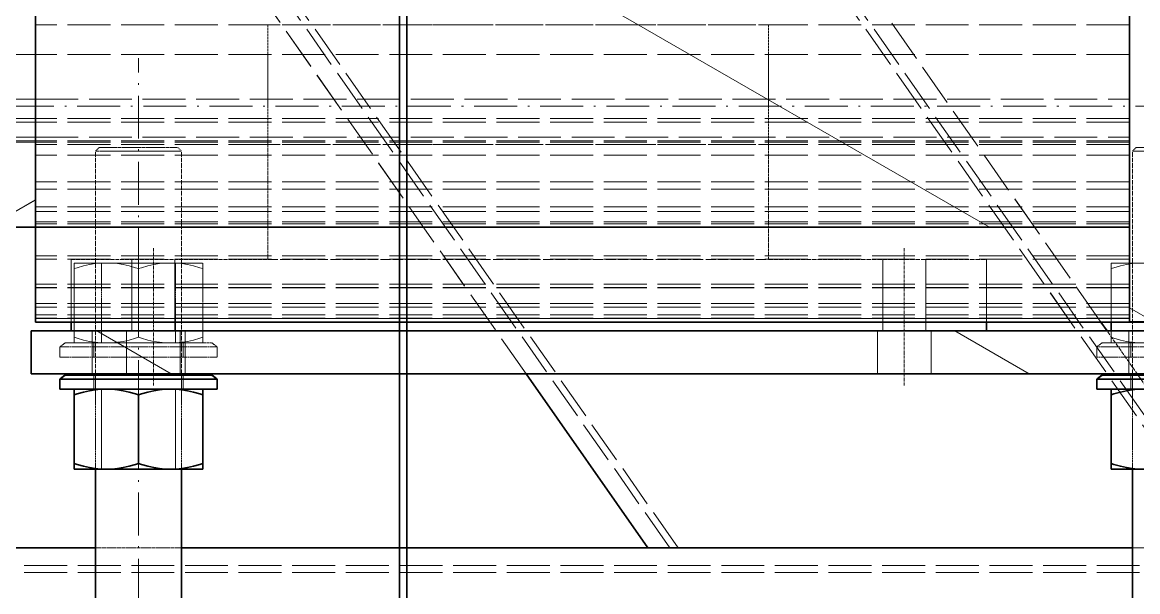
# Model space of a CAD drawing. Header units: millimetres. Extents: x 12184 to 41592, y 8990 to 29785.
# Drawn here: x 23019.1 to 23331.1, y 16474.8 to 16634 of the extents above; entities that cross this region are included whole.
import ezdxf

# ---------------------------------------------------------------- set-up
doc = ezdxf.new("R2010")
doc.units = ezdxf.units.MM
doc.linetypes.add('DASHDOT', pattern=[18.5, 12, -3, 0.5, -3])
doc.linetypes.add('DASHED', pattern=[15, 12, -3])

# ---------------------------------------------------------------- blocks, each defined once
blk = doc.blocks.new('A$C55E021B5')
at = {"color": 7, "linetype": 'DASHED', "lineweight": 13}
for p, q in [((135.74, 250.5), (580, 884.97)), ((138.08, 250.5), (580, 881.62)), ((173.83, 313.61), (426.95, 675.11)), ((292.1, 250.5), (580, 661.67)), ((294.44, 250.5), (580, 658.32)), ((334.58, 299.11), (530.85, 579.41)), ((165.85, 396.75), (471.85, 396.75)), ((165.85, 388.47), (471.85, 388.47)), ((471.85, 375.91), (165.85, 375.91)), ((165.85, 370.55), (471.85, 370.55)), ((165.85, 369.47), (471.85, 369.47)), ((471.85, 365.27), (165.85, 365.27)), ((165.85, 364.27), (471.85, 364.27)), ((165.85, 363.89), (471.85, 363.89)), ((165.85, 363.26), (471.85, 363.26)), ((165.85, 360.24), (471.85, 360.24)), ((165.85, 352.8), (471.85, 352.8)), ((165.85, 350.81), (471.85, 350.81)), ((165.85, 345.8), (471.85, 345.8)), ((165.85, 344.57), (471.85, 344.57)), ((165.85, 341.67), (471.85, 341.67)), ((165.85, 341.08), (471.85, 341.08)), ((165.85, 340.13), (471.85, 340.13)), ((165.85, 332.12), (471.85, 332.12)), ((165.85, 332.12), (471.85, 332.12)), ((165.85, 331.16), (471.85, 331.16)), ((165.85, 324.18), (471.85, 324.18)), ((165.85, 324.18), (471.85, 324.18)), ((165.85, 323.22), (471.85, 323.22)), ((165.85, 318.77), (471.85, 318.77)), ((165.85, 318.77), (471.85, 318.77)), ((165.85, 317.81), (471.85, 317.81)), ((165.85, 315.61), (471.85, 315.61)), ((165.85, 315.61), (471.85, 315.61)), ((165.85, 314.65), (471.85, 314.65)), ((165.85, 314.57), (471.85, 314.57)), ((580, 245.5), (0, 245.5)), ((580, 243.58), (0, 243.58))]:
    blk.add_line(p, q, dxfattribs=at)
at = {"color": 7, "lineweight": 35}
for p, q in [((165.85, 628.59), (165.85, 313.64)), ((165.85, 340.15), (471.85, 340.15)), ((165.85, 340.13), (471.85, 340.13)), ((165.85, 313.61), (471.85, 313.61)), ((473, 311.11), (123, 311.11)), ((473, 299.11), (123, 299.11))]:
    blk.add_line(p, q, dxfattribs=at)
at = {"color": 7, "lineweight": 35, "ltscale": 0.436612}
blk.add_line((471.85, 602.11), (471.85, 340.15), dxfattribs=at)
at = {"color": 7, "lineweight": 35, "ltscale": 0.436557}
for p, q in [((165.85, 602.08), (165.85, 340.15)), ((471.85, 602.08), (471.85, 340.15))]:
    blk.add_line(p, q, dxfattribs=at)
at = {"color": 7, "lineweight": 13}
for p, q in [((471.85, 494.22), (204.99, 340.15)), ((165.85, 314.57), (471.85, 314.57))]:
    blk.add_line(p, q, dxfattribs=at)
at = {"color": 7, "linetype": 'DASHED', "lineweight": 13, "ltscale": 0.055819}
for p, q in [((266.85, 396.75), (266.85, 363.26)), ((406.85, 396.75), (406.85, 363.26))]:
    blk.add_line(p, q, dxfattribs=at)
at = {"color": 7, "linetype": 'DASHED', "lineweight": 13, "ltscale": 0.233334}
for p, q in [((266.85, 396.75), (406.85, 396.75)), ((266.85, 363.26), (406.85, 363.26)), ((406.85, 331.11), (266.85, 331.11)), ((406.85, 331.11), (266.85, 331.11))]:
    blk.add_line(p, q, dxfattribs=at)
at = {"color": 7, "linetype": 'DASHDOT', "lineweight": 13}
for p, q in [((443, 87.42), (443, 387.42)), ((133.65, 374), (520.05, 374))]:
    blk.add_line(p, q, dxfattribs=at)
at = {"color": 7, "linetype": 'DASHED', "lineweight": 13, "ltscale": 0.026667}
for p, q in [((487.85, 388.47), (471.85, 388.47)), ((487.85, 375.91), (471.85, 375.91)), ((471.85, 370.55), (487.85, 370.55)), ((487.85, 369.47), (471.85, 369.47)), ((487.85, 365.27), (471.85, 365.27)), ((471.85, 364.27), (487.85, 364.27)), ((487.85, 363.89), (471.85, 363.89))]:
    blk.add_line(p, q, dxfattribs=at)
at = {"color": 7, "linetype": 'DASHED', "lineweight": 13, "ltscale": 0.034422}
for p, q in [((164, 362.42), (143.35, 362.42)), ((454, 362.42), (433.35, 362.42))]:
    blk.add_line(p, q, dxfattribs=at)
at = {"color": 7, "linetype": 'DASHED', "lineweight": 13, "ltscale": 0.002357}
for p, q in [((164, 362.42), (165, 361.42)), ((432, 362.42), (431, 361.42)), ((454, 362.42), (455, 361.42))]:
    blk.add_line(p, q, dxfattribs=at)
at = {"color": 7, "linetype": 'DASHED', "lineweight": 13, "ltscale": 0.053582}
for p, q in [((266.85, 331.11), (266.85, 363.26)), ((406.85, 363.26), (406.85, 331.11))]:
    blk.add_line(p, q, dxfattribs=at)
at = {"color": 7, "linetype": 'DASHED', "lineweight": 13, "ltscale": 0.002245}
blk.add_line((433.35, 362.42), (432, 362.42), dxfattribs=at)
at = {"color": 7, "linetype": 'DASHED', "lineweight": 13, "ltscale": 0.037552}
for p, q in [((165, 361.42), (142.47, 361.42)), ((453.53, 361.42), (431, 361.42)), ((455, 361.42), (432.47, 361.42))]:
    blk.add_line(p, q, dxfattribs=at)
at = {"color": 7, "linetype": 'DASHED', "lineweight": 13, "ltscale": 0.103846}
for p, q in [((165, 299.11), (165, 361.42)), ((431, 299.11), (431, 361.42)), ((455, 299.11), (455, 361.42))]:
    blk.add_line(p, q, dxfattribs=at)
at = {"color": 7, "lineweight": 13, "ltscale": 0.02533}
blk.add_line((485.01, 340.15), (471.85, 347.74), dxfattribs=at)
at = {"color": 7, "linetype": 'DASHED', "lineweight": 13, "ltscale": 2.67029e-05}
blk.add_line((165.85, 340.13), (165.85, 340.15), dxfattribs=at)
at = {"color": 7, "linetype": 'DASHED', "lineweight": 13, "ltscale": 0.042601}
blk.add_line((165.85, 340.13), (165.85, 314.57), dxfattribs=at)
at = {"color": 7, "lineweight": 35, "ltscale": 0.026667}
for p, q in [((487.85, 340.15), (471.85, 340.15)), ((487.85, 340.11), (471.85, 340.11))]:
    blk.add_line(p, q, dxfattribs=at)
at = {"color": 7, "lineweight": 35, "ltscale": 2.67029e-05}
for p, q in [((471.85, 340.15), (471.85, 340.13)), ((471.85, 340.13), (471.85, 340.15))]:
    blk.add_line(p, q, dxfattribs=at)
at = {"color": 7, "linetype": 'DASHED', "lineweight": 13, "ltscale": 2.82288e-05}
blk.add_line((471.85, 340.13), (471.85, 340.11), dxfattribs=at)
at = {"color": 7, "lineweight": 35, "ltscale": 0.042601}
blk.add_line((471.85, 340.13), (471.85, 314.57), dxfattribs=at)
at = {"color": 7, "linetype": 'DASHDOT', "lineweight": 13, "ltscale": 0.064}
for p, q in [((228.85, 295.91), (228.85, 334.31)), ((438.85, 295.91), (438.85, 334.31))]:
    blk.add_line(p, q, dxfattribs=at)
at = {"color": 7, "linetype": 'DASHED', "lineweight": 13, "ltscale": 0.101667}
blk.add_line((266.85, 331.11), (205.85, 331.11), dxfattribs=at)
at = {"color": 7, "linetype": 'DASHED', "lineweight": 13, "ltscale": 0.029166}
for p, q in [((205.85, 331.11), (205.85, 313.61)), ((461.85, 313.61), (461.85, 331.11))]:
    blk.add_line(p, q, dxfattribs=at)
at = {"color": 7, "linetype": 'DASHED', "lineweight": 13, "ltscale": 0.033333}
for p, q in [((222.85, 311.11), (222.85, 331.11)), ((234.85, 311.11), (234.85, 331.11)), ((432.85, 311.11), (432.85, 331.11)), ((444.85, 311.11), (444.85, 331.11))]:
    blk.add_line(p, q, dxfattribs=at)
at = {"color": 7, "linetype": 'DASHED', "lineweight": 13, "ltscale": 0.091666}
blk.add_line((461.85, 331.11), (406.85, 331.11), dxfattribs=at)
at = {"color": 7, "linetype": 'DASHED', "lineweight": 13, "ltscale": 0.005215}
for p, q in [((160.43, 330.1), (163.56, 330.1)), ((450.43, 330.1), (453.56, 330.1)), ((160.43, 307.8), (163.56, 307.8)), ((450.43, 307.8), (453.56, 307.8)), ((160.43, 294.8), (163.56, 294.8)), ((450.43, 294.8), (453.56, 294.8))]:
    blk.add_line(p, q, dxfattribs=at)
at = {"color": 7, "linetype": 'DASHED', "lineweight": 13, "ltscale": 0.012392}
for p, q in [((171, 330.1), (163.56, 330.1)), ((432.43, 330.1), (425, 330.1)), ((461, 330.1), (453.56, 330.1)), ((171, 307.8), (163.56, 307.8)), ((432.43, 307.8), (425, 307.8)), ((461, 307.8), (453.56, 307.8))]:
    blk.add_line(p, q, dxfattribs=at)
at = {"color": 7, "linetype": 'DASHED', "lineweight": 13, "ltscale": 0.002592}
for p, q in [((171, 330.1), (171, 328.55)), ((425, 330.1), (425, 328.55)), ((461, 330.1), (461, 328.55)), ((171, 307.8), (171, 309.36)), ((425, 307.8), (425, 309.36)), ((461, 307.8), (461, 309.36))]:
    blk.add_line(p, q, dxfattribs=at)
at = {"color": 7, "linetype": 'DASHED', "lineweight": 13, "ltscale": 0.02489}
blk.add_line((171, 313.61), (171, 328.55), dxfattribs=at)
at = {"color": 7, "linetype": 'DASHED', "lineweight": 13, "ltscale": 0.031982}
for p, q in [((425, 309.36), (425, 328.55)), ((443, 309.36), (443, 328.55)), ((443, 309.36), (443, 328.55)), ((461, 309.36), (461, 328.55)), ((443, 274.06), (443, 293.25))]:
    blk.add_line(p, q, dxfattribs=at)
at = {"color": 7, "linetype": 'DASHED', "lineweight": 13, "ltscale": 0.005216}
for p, q in [((432.43, 330.1), (435.56, 330.1)), ((432.43, 307.8), (435.56, 307.8)), ((432.43, 294.8), (435.56, 294.8))]:
    blk.add_line(p, q, dxfattribs=at)
at = {"color": 7, "linetype": 'DASHED', "lineweight": 13, "ltscale": 0.037167}
for p, q in [((432.62, 307.8), (432.62, 330.1)), ((453.38, 307.8), (453.38, 330.1)), ((432.62, 272.5), (432.62, 294.8)), ((453.38, 272.5), (453.38, 294.8))]:
    blk.add_line(p, q, dxfattribs=at)
at = {"color": 7, "linetype": 'DASHED', "lineweight": 13, "ltscale": 0.024784}
for p, q in [((450.43, 330.1), (435.56, 330.1)), ((450.43, 307.8), (435.56, 307.8)), ((450.43, 294.8), (435.56, 294.8))]:
    blk.add_line(p, q, dxfattribs=at)
at = {"color": 7, "lineweight": 13, "ltscale": 0.013027}
blk.add_line((165.85, 317.55), (159.08, 313.64), dxfattribs=at)
at = {"color": 7, "lineweight": 35, "ltscale": 0.201667}
for p, q in [((44.85, 313.64), (165.85, 313.64)), ((44.85, 313.61), (165.85, 313.61))]:
    blk.add_line(p, q, dxfattribs=at)
at = {"color": 7, "linetype": 'DASHED', "lineweight": 13, "ltscale": 0.001594}
blk.add_line((165.85, 313.61), (165.85, 314.57), dxfattribs=at)
at = {"color": 7, "lineweight": 35, "ltscale": 4.57764e-05}
blk.add_line((165.85, 313.61), (165.85, 313.64), dxfattribs=at)
at = {"color": 7, "lineweight": 35, "ltscale": 0.004167}
for p, q in [((171, 311.11), (171, 313.61)), ((205.85, 313.61), (205.85, 311.11)), ((461.85, 311.11), (461.85, 313.61))]:
    blk.add_line(p, q, dxfattribs=at)
at = {"color": 7, "lineweight": 35, "ltscale": 0.005087}
blk.add_line((172.08, 311.11), (173.83, 313.61), dxfattribs=at)
at = {"color": 7, "lineweight": 35, "ltscale": 0.001594}
blk.add_line((471.85, 313.61), (471.85, 314.57), dxfattribs=at)
at = {"color": 7, "linetype": 'DASHED', "lineweight": 13, "ltscale": 0.090304}
blk.add_line((141, 266.73), (172.08, 311.11), dxfattribs=at)
at = {"color": 7, "linetype": 'DASHED', "lineweight": 13, "ltscale": 0.02}
for p, q in [((166, 299.11), (166, 311.11)), ((221.35, 299.11), (221.35, 311.11)), ((236.35, 299.11), (236.35, 311.11)), ((430, 299.11), (430, 311.11)), ((431.35, 299.11), (431.35, 311.11)), ((446.35, 299.11), (446.35, 311.11)), ((456, 299.11), (456, 311.11))]:
    blk.add_line(p, q, dxfattribs=at)
at = {"color": 7, "linetype": 'DASHED', "lineweight": 13, "ltscale": 0.002925}
blk.add_line((171, 309.36), (171, 311.11), dxfattribs=at)
at = {"color": 7, "lineweight": 13, "ltscale": 0.04}
for p, q in [((214.7, 311.11), (193.92, 299.11)), ((454.7, 311.11), (433.92, 299.11))]:
    blk.add_line(p, q, dxfattribs=at)
at = {"color": 7, "linetype": 'DASHED', "lineweight": 13, "ltscale": 0.426667}
blk.add_line((461.85, 311.11), (205.85, 311.11), dxfattribs=at)
at = {"color": 7, "lineweight": 35, "ltscale": 0.02}
blk.add_line((473, 311.11), (473, 299.11), dxfattribs=at)
at = {"color": 7, "linetype": 'DASHED', "lineweight": 13, "ltscale": 0.034166}
blk.add_line((173.5, 307.8), (153, 307.8), dxfattribs=at)
at = {"color": 7, "linetype": 'DASHED', "lineweight": 13, "ltscale": 0.036666}
for p, q in [((175, 306.65), (153, 306.65)), ((175, 303.8), (153, 303.8)), ((175, 297.65), (153, 297.65))]:
    blk.add_line(p, q, dxfattribs=at)
at = {"color": 7, "linetype": 'DASHED', "lineweight": 13, "ltscale": 0.006667}
for p, q in [((165.5, 303.8), (165.5, 307.8)), ((430.5, 303.8), (430.5, 307.8)), ((455.5, 303.8), (455.5, 307.8)), ((165.5, 294.8), (165.5, 298.8)), ((430.5, 294.8), (430.5, 298.8)), ((455.5, 294.8), (455.5, 298.8))]:
    blk.add_line(p, q, dxfattribs=at)
at = {"color": 7, "linetype": 'DASHED', "lineweight": 13, "ltscale": 0.003151}
for p, q in [((173.5, 307.8), (175, 306.65)), ((422.5, 307.8), (421, 306.65)), ((463.5, 307.8), (465, 306.65))]:
    blk.add_line(p, q, dxfattribs=at)
at = {"color": 7, "linetype": 'DASHED', "lineweight": 13, "ltscale": 0.004749}
for p, q in [((175, 303.8), (175, 306.65)), ((421, 303.8), (421, 306.65)), ((465, 303.8), (465, 306.65))]:
    blk.add_line(p, q, dxfattribs=at)
at = {"color": 7, "linetype": 'DASHED', "lineweight": 13, "ltscale": 0.036667}
for p, q in [((443, 306.65), (421, 306.65)), ((465, 306.65), (443, 306.65)), ((443, 303.8), (421, 303.8)), ((465, 303.8), (443, 303.8)), ((443, 297.65), (421, 297.65)), ((465, 297.65), (443, 297.65))]:
    blk.add_line(p, q, dxfattribs=at)
at = {"color": 7, "linetype": 'DASHED', "lineweight": 13, "ltscale": 0.034167}
for p, q in [((443, 307.8), (422.5, 307.8)), ((463.5, 307.8), (443, 307.8))]:
    blk.add_line(p, q, dxfattribs=at)
at = {"color": 7, "lineweight": 35, "ltscale": 0.034166}
blk.add_line((173.5, 298.8), (153, 298.8), dxfattribs=at)
at = {"color": 7, "lineweight": 35, "ltscale": 0.036666}
for p, q in [((175, 297.65), (153, 297.65)), ((175, 294.8), (153, 294.8))]:
    blk.add_line(p, q, dxfattribs=at)
at = {"color": 7, "lineweight": 35, "ltscale": 0.000518036}
for p, q in [((165, 298.8), (165, 299.11)), ((431, 298.8), (431, 299.11)), ((455, 298.8), (455, 299.11))]:
    blk.add_line(p, q, dxfattribs=at)
at = {"color": 7, "linetype": 'DASHED', "lineweight": 13, "ltscale": 0.043833}
for p, q in [((165, 272.5), (165, 298.8)), ((431, 272.5), (431, 298.8)), ((455, 272.5), (455, 298.8))]:
    blk.add_line(p, q, dxfattribs=at)
at = {"color": 7, "lineweight": 35, "ltscale": 0.003151}
for p, q in [((173.5, 298.8), (175, 297.65)), ((422.5, 298.8), (421, 297.65)), ((463.5, 298.8), (465, 297.65))]:
    blk.add_line(p, q, dxfattribs=at)
at = {"color": 7, "lineweight": 35, "ltscale": 0.004748}
for p, q in [((175, 294.8), (175, 297.65)), ((421, 294.8), (421, 297.65)), ((465, 294.8), (465, 297.65))]:
    blk.add_line(p, q, dxfattribs=at)
at = {"color": 7, "lineweight": 35, "ltscale": 0.098909}
blk.add_line((300.54, 250.5), (334.58, 299.11), dxfattribs=at)
at = {"color": 7, "lineweight": 35, "ltscale": 0.036667}
for p, q in [((443, 297.65), (421, 297.65)), ((465, 297.65), (443, 297.65)), ((443, 294.8), (421, 294.8)), ((465, 294.8), (443, 294.8))]:
    blk.add_line(p, q, dxfattribs=at)
at = {"color": 7, "lineweight": 35, "ltscale": 0.034167}
for p, q in [((443, 298.8), (422.5, 298.8)), ((463.5, 298.8), (443, 298.8))]:
    blk.add_line(p, q, dxfattribs=at)
at = {"color": 7, "linetype": 'DASHED', "lineweight": 13, "ltscale": 0.006026}
for p, q in [((167.18, 294.8), (163.56, 294.8)), ((457.18, 294.8), (453.56, 294.8))]:
    blk.add_line(p, q, dxfattribs=at)
at = {"color": 7, "lineweight": 35, "ltscale": 0.006367}
for p, q in [((171, 294.8), (167.18, 294.8)), ((461, 294.8), (457.18, 294.8))]:
    blk.add_line(p, q, dxfattribs=at)
at = {"color": 7, "lineweight": 35, "ltscale": 0.002592}
for p, q in [((171, 294.8), (171, 293.25)), ((425, 294.8), (425, 293.25)), ((461, 294.8), (461, 293.25)), ((171, 272.5), (171, 274.06)), ((425, 272.5), (425, 274.06)), ((461, 272.5), (461, 274.06))]:
    blk.add_line(p, q, dxfattribs=at)
at = {"color": 7, "lineweight": 35, "ltscale": 0.031982}
for p, q in [((171, 274.06), (171, 293.25)), ((425, 274.06), (425, 293.25)), ((443, 274.06), (443, 293.25)), ((461, 274.06), (461, 293.25))]:
    blk.add_line(p, q, dxfattribs=at)
at = {"color": 7, "lineweight": 35, "ltscale": 0.006379}
blk.add_line((428.83, 294.8), (425, 294.8), dxfattribs=at)
at = {"color": 7, "linetype": 'DASHED', "lineweight": 13, "ltscale": 0.006013}
blk.add_line((432.43, 294.8), (428.83, 294.8), dxfattribs=at)
at = {"color": 7, "lineweight": 35, "ltscale": 0.005215}
for p, q in [((160.43, 272.5), (163.56, 272.5)), ((450.43, 272.5), (453.56, 272.5))]:
    blk.add_line(p, q, dxfattribs=at)
at = {"color": 7, "lineweight": 35, "ltscale": 0.012392}
for p, q in [((171, 272.5), (163.56, 272.5)), ((432.43, 272.5), (425, 272.5)), ((461, 272.5), (453.56, 272.5))]:
    blk.add_line(p, q, dxfattribs=at)
at = {"color": 7, "lineweight": 35, "ltscale": 0.103337}
for p, q in [((165, 210.5), (165, 272.5)), ((431, 210.5), (431, 272.5)), ((455, 210.5), (455, 272.5))]:
    blk.add_line(p, q, dxfattribs=at)
at = {"color": 7, "lineweight": 35, "ltscale": 0.005216}
blk.add_line((432.43, 272.5), (435.56, 272.5), dxfattribs=at)
at = {"color": 7, "lineweight": 35, "ltscale": 0.024784}
blk.add_line((450.43, 272.5), (435.56, 272.5), dxfattribs=at)
at = {"color": 7, "linetype": 'DASHED', "lineweight": 13, "ltscale": 0.039999}
for p, q in [((165, 250.5), (141, 250.5)), ((141, 250.5), (165, 250.5))]:
    blk.add_line(p, q, dxfattribs=at)
at = {"color": 7, "lineweight": 35, "ltscale": 0.443333}
blk.add_line((431, 250.5), (165, 250.5), dxfattribs=at)
at = {"color": 7, "lineweight": 35, "ltscale": 0.225908}
blk.add_line((165, 250.5), (300.54, 250.5), dxfattribs=at)
at = {"color": 7, "linetype": 'DASHED', "lineweight": 13, "ltscale": 0.04}
blk.add_line((455, 250.5), (431, 250.5), dxfattribs=at)
at = {"color": 7, "lineweight": 35, "ltscale": 0.208333}
blk.add_line((580, 250.5), (455, 250.5), dxfattribs=at)
at = {"color": 7, "linetype": 'DASHED', "lineweight": 13}
for points in [[(163.56, 330.1), (165.1, 329.95), (166.69, 329.69), (168.37, 329.32), (170.18, 328.81), (171, 328.55)], [(163.56, 330.1), (165.1, 329.95), (166.69, 329.69), (168.37, 329.32), (170.18, 328.81), (171, 328.55)], [(432.43, 330.1), (430.9, 329.95), (429.31, 329.69), (427.63, 329.32), (425.82, 328.81), (425, 328.55)], [(432.43, 330.1), (430.9, 329.95), (429.31, 329.69), (427.63, 329.32), (425.82, 328.81), (425, 328.55)], [(435.56, 330.1), (437.1, 329.95), (438.69, 329.69), (440.37, 329.32), (442.18, 328.81), (443, 328.55)], [(435.56, 330.1), (437.1, 329.95), (438.69, 329.69), (440.37, 329.32), (442.18, 328.81), (443, 328.55)], [(450.43, 330.1), (448.9, 329.95), (447.31, 329.69), (445.63, 329.32), (443.82, 328.81), (443, 328.55)], [(450.43, 330.1), (448.9, 329.95), (447.31, 329.69), (445.63, 329.32), (443.82, 328.81), (443, 328.55)], [(453.56, 330.1), (455.1, 329.95), (456.69, 329.69), (458.37, 329.32), (460.18, 328.81), (461, 328.55)], [(453.56, 330.1), (455.1, 329.95), (456.69, 329.69), (458.37, 329.32), (460.18, 328.81), (461, 328.55)], [(163.56, 307.8), (165.1, 307.95), (166.69, 308.21), (168.37, 308.58), (170.18, 309.09), (171, 309.36)], [(163.56, 307.8), (165.1, 307.95), (166.69, 308.21), (168.37, 308.58), (170.18, 309.09), (171, 309.36)], [(432.43, 307.8), (430.9, 307.95), (429.31, 308.21), (427.63, 308.58), (425.82, 309.09), (425, 309.36)], [(432.43, 307.8), (430.9, 307.95), (429.31, 308.21), (427.63, 308.58), (425.82, 309.09), (425, 309.36)], [(435.56, 307.8), (437.1, 307.95), (438.69, 308.21), (440.37, 308.58), (442.18, 309.09), (443, 309.36)], [(435.56, 307.8), (437.1, 307.95), (438.69, 308.21), (440.37, 308.58), (442.18, 309.09), (443, 309.36)], [(450.43, 307.8), (448.9, 307.95), (447.31, 308.21), (445.63, 308.58), (443.82, 309.09), (443, 309.36)], [(450.43, 307.8), (448.9, 307.95), (447.31, 308.21), (445.63, 308.58), (443.82, 309.09), (443, 309.36)], [(453.56, 307.8), (455.1, 307.95), (456.69, 308.21), (458.37, 308.58), (460.18, 309.09), (461, 309.36)], [(453.56, 307.8), (455.1, 307.95), (456.69, 308.21), (458.37, 308.58), (460.18, 309.09), (461, 309.36)], [(163.56, 294.8), (165.1, 294.65), (166.69, 294.39), (168.37, 294.02), (170.18, 293.51), (171, 293.25)], [(432.43, 294.8), (430.9, 294.65), (429.31, 294.39), (427.63, 294.02), (425.82, 293.51), (425, 293.25)], [(435.56, 294.8), (437.1, 294.65), (438.69, 294.39), (440.37, 294.02), (442.18, 293.51), (443, 293.25)], [(450.43, 294.8), (448.9, 294.65), (447.31, 294.39), (445.63, 294.02), (443.82, 293.51), (443, 293.25)], [(453.56, 294.8), (455.1, 294.65), (456.69, 294.39), (458.37, 294.02), (460.18, 293.51), (461, 293.25)], [(163.56, 272.5), (165.1, 272.65), (166.69, 272.91), (168.37, 273.28), (170.18, 273.79), (171, 274.06)], [(432.43, 272.5), (430.9, 272.65), (429.31, 272.91), (427.63, 273.28), (425.82, 273.79), (425, 274.06)], [(435.56, 272.5), (437.1, 272.65), (438.69, 272.91), (440.37, 273.28), (442.18, 273.79), (443, 274.06)], [(450.43, 272.5), (448.9, 272.65), (447.31, 272.91), (445.63, 273.28), (443.82, 273.79), (443, 274.06)], [(453.56, 272.5), (455.1, 272.65), (456.69, 272.91), (458.37, 273.28), (460.18, 273.79), (461, 274.06)]]:
    blk.add_lwpolyline(points, dxfattribs=at)
at = {"color": 7, "lineweight": 35}
for points in [[(163.56, 294.8), (165.1, 294.65), (166.69, 294.39), (168.37, 294.02), (170.18, 293.51), (171, 293.25)], [(432.43, 294.8), (430.9, 294.65), (429.31, 294.39), (427.63, 294.02), (425.82, 293.51), (425, 293.25)], [(435.56, 294.8), (437.1, 294.65), (438.69, 294.39), (440.37, 294.02), (442.18, 293.51), (443, 293.25)], [(450.43, 294.8), (448.9, 294.65), (447.31, 294.39), (445.63, 294.02), (443.82, 293.51), (443, 293.25)], [(453.56, 294.8), (455.1, 294.65), (456.69, 294.39), (458.37, 294.02), (460.18, 293.51), (461, 293.25)], [(163.56, 272.5), (165.1, 272.65), (166.69, 272.91), (168.37, 273.28), (170.18, 273.79), (171, 274.06)], [(432.43, 272.5), (430.9, 272.65), (429.31, 272.91), (427.63, 273.28), (425.82, 273.79), (425, 274.06)], [(435.56, 272.5), (437.1, 272.65), (438.69, 272.91), (440.37, 273.28), (442.18, 273.79), (443, 274.06)], [(450.43, 272.5), (448.9, 272.65), (447.31, 272.91), (445.63, 273.28), (443.82, 273.79), (443, 274.06)], [(453.56, 272.5), (455.1, 272.65), (456.69, 272.91), (458.37, 273.28), (460.18, 273.79), (461, 274.06)]]:
    blk.add_lwpolyline(points, dxfattribs=at)
blk = doc.blocks.new('1')
at = {"color": 7, "lineweight": 35}
for p, q in [((23124.65, 18681.56), (23124.65, 16239.1)), ((23126.65, 17059.1), (23126.65, 16239.1)), ((23328.8, 16865.19), (23328.8, 16550.24)), ((23328.8, 16576.75), (23022.8, 16576.75)), ((23328.8, 16576.73), (23022.8, 16576.73)), ((23328.8, 16550.22), (23022.8, 16550.22)), ((23021.65, 16547.72), (23371.65, 16547.72)), ((23021.65, 16535.72), (23371.65, 16535.72))]:
    blk.add_line(p, q, dxfattribs=at)
at = {"color": 7, "linetype": 'DASHED', "lineweight": 13}
for p, q in [((23358.91, 16487.1), (22914.65, 17121.57)), ((23356.56, 16487.1), (22914.65, 17118.22)), ((23320.82, 16550.22), (23067.69, 16911.72)), ((23202.55, 16487.1), (22914.65, 16898.27)), ((23200.21, 16487.1), (22914.65, 16894.92)), ((23160.06, 16535.72), (22963.8, 16816.01)), ((23328.8, 16633.36), (23022.8, 16633.36)), ((23328.8, 16625.07), (23022.8, 16625.07)), ((23022.8, 16612.51), (23328.8, 16612.51)), ((23328.8, 16607.15), (23022.8, 16607.15)), ((23328.8, 16606.08), (23022.8, 16606.08)), ((23022.8, 16601.87), (23328.8, 16601.87)), ((23328.8, 16600.88), (23022.8, 16600.88)), ((23328.8, 16600.5), (23022.8, 16600.5)), ((23328.8, 16599.87), (23022.8, 16599.87)), ((23328.8, 16596.84), (23022.8, 16596.84)), ((23328.8, 16589.41), (23022.8, 16589.41)), ((23328.8, 16587.41), (23022.8, 16587.41)), ((23328.8, 16582.4), (23022.8, 16582.4)), ((23328.8, 16581.17), (23022.8, 16581.17)), ((23328.8, 16578.27), (23022.8, 16578.27)), ((23328.8, 16577.68), (23022.8, 16577.68)), ((23328.8, 16576.73), (23022.8, 16576.73)), ((23328.8, 16568.72), (23022.8, 16568.72)), ((23328.8, 16568.72), (23022.8, 16568.72)), ((23328.8, 16567.76), (23022.8, 16567.76)), ((23328.8, 16560.78), (23022.8, 16560.78)), ((23328.8, 16560.78), (23022.8, 16560.78)), ((23328.8, 16559.83), (23022.8, 16559.83)), ((23328.8, 16555.37), (23022.8, 16555.37)), ((23328.8, 16555.37), (23022.8, 16555.37)), ((23328.8, 16554.41), (23022.8, 16554.41)), ((23328.8, 16552.21), (23022.8, 16552.21)), ((23328.8, 16552.21), (23022.8, 16552.21)), ((23328.8, 16551.25), (23022.8, 16551.25)), ((23328.8, 16551.17), (23022.8, 16551.17)), ((22914.65, 16482.1), (23494.65, 16482.1)), ((22914.65, 16480.18), (23494.65, 16480.18))]:
    blk.add_line(p, q, dxfattribs=at)
at = {"color": 7, "lineweight": 35, "ltscale": 0.436612}
blk.add_line((23022.8, 16838.72), (23022.8, 16576.75), dxfattribs=at)
at = {"color": 7, "lineweight": 35, "ltscale": 0.436557}
for p, q in [((23022.8, 16838.68), (23022.8, 16576.75)), ((23328.8, 16838.68), (23328.8, 16576.75))]:
    blk.add_line(p, q, dxfattribs=at)
at = {"color": 7, "lineweight": 13}
for p, q in [((23022.8, 16730.82), (23289.66, 16576.75)), ((23328.8, 16551.17), (23022.8, 16551.17))]:
    blk.add_line(p, q, dxfattribs=at)
at = {"color": 7, "linetype": 'DASHED', "lineweight": 13, "ltscale": 0.233334}
for p, q in [((23227.8, 16633.36), (23087.8, 16633.36)), ((23227.8, 16599.87), (23087.8, 16599.87)), ((23087.8, 16567.72), (23227.8, 16567.72)), ((23087.8, 16567.72), (23227.8, 16567.72))]:
    blk.add_line(p, q, dxfattribs=at)
at = {"color": 7, "linetype": 'DASHED', "lineweight": 13, "ltscale": 0.055819}
for p, q in [((23087.8, 16633.36), (23087.8, 16599.87)), ((23227.8, 16633.36), (23227.8, 16599.87))]:
    blk.add_line(p, q, dxfattribs=at)
at = {"color": 7, "linetype": 'DASHED', "lineweight": 13, "ltscale": 0.026667}
for p, q in [((23006.8, 16625.07), (23022.8, 16625.07)), ((23006.8, 16612.51), (23022.8, 16612.51)), ((23022.8, 16607.15), (23006.8, 16607.15)), ((23006.8, 16606.08), (23022.8, 16606.08)), ((23006.8, 16601.87), (23022.8, 16601.87)), ((23022.8, 16600.88), (23006.8, 16600.88)), ((23006.8, 16600.5), (23022.8, 16600.5))]:
    blk.add_line(p, q, dxfattribs=at)
at = {"color": 7, "linetype": 'DASHDOT', "lineweight": 13}
for p, q in [((23051.65, 16324.02), (23051.65, 16624.02)), ((23361, 16610.6), (22974.6, 16610.6))]:
    blk.add_line(p, q, dxfattribs=at)
at = {"color": 7, "linetype": 'DASHED', "lineweight": 13, "ltscale": 0.053582}
for p, q in [((23087.8, 16599.87), (23087.8, 16567.72)), ((23227.8, 16567.72), (23227.8, 16599.87))]:
    blk.add_line(p, q, dxfattribs=at)
at = {"color": 7, "linetype": 'DASHED', "lineweight": 13, "ltscale": 0.002357}
for p, q in [((23040.65, 16599.02), (23039.65, 16598.02)), ((23062.65, 16599.02), (23063.65, 16598.02)), ((23330.65, 16599.02), (23329.65, 16598.02))]:
    blk.add_line(p, q, dxfattribs=at)
at = {"color": 7, "linetype": 'DASHED', "lineweight": 13, "ltscale": 0.037552}
for p, q in [((23039.65, 16598.02), (23062.18, 16598.02)), ((23041.12, 16598.02), (23063.65, 16598.02)), ((23329.65, 16598.02), (23352.18, 16598.02))]:
    blk.add_line(p, q, dxfattribs=at)
at = {"color": 7, "linetype": 'DASHED', "lineweight": 13, "ltscale": 0.103846}
for p, q in [((23039.65, 16535.72), (23039.65, 16598.02)), ((23063.65, 16535.72), (23063.65, 16598.02)), ((23329.65, 16535.72), (23329.65, 16598.02))]:
    blk.add_line(p, q, dxfattribs=at)
at = {"color": 7, "linetype": 'DASHED', "lineweight": 13, "ltscale": 0.034422}
for p, q in [((23040.65, 16599.02), (23061.3, 16599.02)), ((23330.65, 16599.02), (23351.3, 16599.02))]:
    blk.add_line(p, q, dxfattribs=at)
at = {"color": 7, "linetype": 'DASHED', "lineweight": 13, "ltscale": 0.002245}
blk.add_line((23061.3, 16599.02), (23062.65, 16599.02), dxfattribs=at)
at = {"color": 7, "lineweight": 13, "ltscale": 0.02533}
blk.add_line((23009.64, 16576.75), (23022.8, 16584.35), dxfattribs=at)
at = {"color": 7, "lineweight": 35, "ltscale": 0.026667}
for p, q in [((23006.8, 16576.75), (23022.8, 16576.75)), ((23006.8, 16576.72), (23022.8, 16576.72))]:
    blk.add_line(p, q, dxfattribs=at)
at = {"color": 7, "lineweight": 35, "ltscale": 2.67029e-05}
for p, q in [((23022.8, 16576.75), (23022.8, 16576.73)), ((23022.8, 16576.73), (23022.8, 16576.75))]:
    blk.add_line(p, q, dxfattribs=at)
at = {"color": 7, "linetype": 'DASHED', "lineweight": 13, "ltscale": 2.82288e-05}
blk.add_line((23022.8, 16576.73), (23022.8, 16576.72), dxfattribs=at)
at = {"color": 7, "lineweight": 35, "ltscale": 0.042601}
blk.add_line((23022.8, 16576.73), (23022.8, 16551.17), dxfattribs=at)
at = {"color": 7, "linetype": 'DASHED', "lineweight": 13, "ltscale": 2.67029e-05}
blk.add_line((23328.8, 16576.73), (23328.8, 16576.75), dxfattribs=at)
at = {"color": 7, "linetype": 'DASHED', "lineweight": 13, "ltscale": 0.042601}
blk.add_line((23328.8, 16576.73), (23328.8, 16551.17), dxfattribs=at)
at = {"color": 7, "linetype": 'DASHDOT', "lineweight": 13, "ltscale": 0.064}
for p, q in [((23055.8, 16532.52), (23055.8, 16570.92)), ((23265.8, 16532.52), (23265.8, 16570.92))]:
    blk.add_line(p, q, dxfattribs=at)
at = {"color": 7, "linetype": 'DASHED', "lineweight": 13, "ltscale": 0.091666}
blk.add_line((23032.8, 16567.72), (23087.8, 16567.72), dxfattribs=at)
at = {"color": 7, "linetype": 'DASHED', "lineweight": 13, "ltscale": 0.029166}
for p, q in [((23032.8, 16550.22), (23032.8, 16567.72)), ((23288.8, 16567.72), (23288.8, 16550.22))]:
    blk.add_line(p, q, dxfattribs=at)
at = {"color": 7, "linetype": 'DASHED', "lineweight": 13, "ltscale": 0.012392}
for p, q in [((23033.65, 16566.71), (23041.08, 16566.71)), ((23062.21, 16566.71), (23069.65, 16566.71)), ((23323.65, 16566.71), (23331.08, 16566.71)), ((23033.65, 16544.41), (23041.08, 16544.41)), ((23062.21, 16544.41), (23069.65, 16544.41)), ((23323.65, 16544.41), (23331.08, 16544.41))]:
    blk.add_line(p, q, dxfattribs=at)
at = {"color": 7, "linetype": 'DASHED', "lineweight": 13, "ltscale": 0.002592}
for p, q in [((23033.65, 16566.71), (23033.65, 16565.15)), ((23069.65, 16566.71), (23069.65, 16565.15)), ((23323.65, 16566.71), (23323.65, 16565.15)), ((23033.65, 16544.41), (23033.65, 16545.96)), ((23069.65, 16544.41), (23069.65, 16545.96)), ((23323.65, 16544.41), (23323.65, 16545.96))]:
    blk.add_line(p, q, dxfattribs=at)
at = {"color": 7, "linetype": 'DASHED', "lineweight": 13, "ltscale": 0.031982}
for p, q in [((23033.65, 16545.96), (23033.65, 16565.15)), ((23051.65, 16545.96), (23051.65, 16565.15)), ((23051.65, 16545.96), (23051.65, 16565.15)), ((23069.65, 16545.96), (23069.65, 16565.15)), ((23051.65, 16510.66), (23051.65, 16529.85))]:
    blk.add_line(p, q, dxfattribs=at)
at = {"color": 7, "linetype": 'DASHED', "lineweight": 13, "ltscale": 0.005215}
for p, q in [((23044.21, 16566.71), (23041.08, 16566.71)), ((23334.21, 16566.71), (23331.08, 16566.71)), ((23044.21, 16544.41), (23041.08, 16544.41)), ((23334.21, 16544.41), (23331.08, 16544.41)), ((23044.21, 16531.41), (23041.08, 16531.41)), ((23334.21, 16531.41), (23331.08, 16531.41))]:
    blk.add_line(p, q, dxfattribs=at)
at = {"color": 7, "linetype": 'DASHED', "lineweight": 13, "ltscale": 0.037167}
for p, q in [((23041.27, 16544.41), (23041.27, 16566.71)), ((23062.02, 16544.41), (23062.02, 16566.71)), ((23041.27, 16509.11), (23041.27, 16531.41)), ((23062.02, 16509.11), (23062.02, 16531.41))]:
    blk.add_line(p, q, dxfattribs=at)
at = {"color": 7, "linetype": 'DASHED', "lineweight": 13, "ltscale": 0.024784}
for p, q in [((23044.21, 16566.71), (23059.08, 16566.71)), ((23044.21, 16544.41), (23059.08, 16544.41)), ((23044.21, 16531.41), (23059.08, 16531.41))]:
    blk.add_line(p, q, dxfattribs=at)
at = {"color": 7, "linetype": 'DASHED', "lineweight": 13, "ltscale": 0.033333}
for p, q in [((23049.8, 16547.72), (23049.8, 16567.72)), ((23061.8, 16547.72), (23061.8, 16567.72)), ((23259.8, 16547.72), (23259.8, 16567.72)), ((23271.8, 16547.72), (23271.8, 16567.72))]:
    blk.add_line(p, q, dxfattribs=at)
at = {"color": 7, "linetype": 'DASHED', "lineweight": 13, "ltscale": 0.005216}
for p, q in [((23062.21, 16566.71), (23059.08, 16566.71)), ((23062.21, 16544.41), (23059.08, 16544.41)), ((23062.21, 16531.41), (23059.08, 16531.41))]:
    blk.add_line(p, q, dxfattribs=at)
at = {"color": 7, "linetype": 'DASHED', "lineweight": 13, "ltscale": 0.101667}
blk.add_line((23227.8, 16567.72), (23288.8, 16567.72), dxfattribs=at)
at = {"color": 7, "linetype": 'DASHED', "lineweight": 13, "ltscale": 0.02489}
blk.add_line((23323.65, 16550.22), (23323.65, 16565.15), dxfattribs=at)
at = {"color": 7, "lineweight": 13, "ltscale": 0.013027}
blk.add_line((23328.8, 16554.15), (23335.57, 16550.24), dxfattribs=at)
at = {"color": 7, "lineweight": 35, "ltscale": 0.001594}
blk.add_line((23022.8, 16550.22), (23022.8, 16551.17), dxfattribs=at)
at = {"color": 7, "lineweight": 35, "ltscale": 0.004167}
for p, q in [((23032.8, 16547.72), (23032.8, 16550.22)), ((23288.8, 16550.22), (23288.8, 16547.72)), ((23323.65, 16547.72), (23323.65, 16550.22))]:
    blk.add_line(p, q, dxfattribs=at)
at = {"color": 7, "lineweight": 35, "ltscale": 0.005087}
blk.add_line((23322.57, 16547.72), (23320.82, 16550.22), dxfattribs=at)
at = {"color": 7, "linetype": 'DASHED', "lineweight": 13, "ltscale": 0.001594}
blk.add_line((23328.8, 16550.22), (23328.8, 16551.17), dxfattribs=at)
at = {"color": 7, "lineweight": 35, "ltscale": 0.201667}
for p, q in [((23449.8, 16550.24), (23328.8, 16550.24)), ((23449.8, 16550.22), (23328.8, 16550.22))]:
    blk.add_line(p, q, dxfattribs=at)
at = {"color": 7, "lineweight": 35, "ltscale": 4.57764e-05}
blk.add_line((23328.8, 16550.22), (23328.8, 16550.24), dxfattribs=at)
at = {"color": 7, "lineweight": 35, "ltscale": 0.02}
blk.add_line((23021.65, 16547.72), (23021.65, 16535.72), dxfattribs=at)
at = {"color": 7, "linetype": 'DASHED', "lineweight": 13, "ltscale": 0.426667}
blk.add_line((23032.8, 16547.72), (23288.8, 16547.72), dxfattribs=at)
at = {"color": 7, "linetype": 'DASHED', "lineweight": 13, "ltscale": 0.02}
for p, q in [((23038.65, 16535.72), (23038.65, 16547.72)), ((23048.3, 16535.72), (23048.3, 16547.72)), ((23063.3, 16535.72), (23063.3, 16547.72)), ((23064.65, 16535.72), (23064.65, 16547.72)), ((23258.3, 16535.72), (23258.3, 16547.72)), ((23273.3, 16535.72), (23273.3, 16547.72)), ((23328.65, 16535.72), (23328.65, 16547.72))]:
    blk.add_line(p, q, dxfattribs=at)
at = {"color": 7, "lineweight": 13, "ltscale": 0.04}
for p, q in [((23039.95, 16547.72), (23060.73, 16535.72)), ((23279.95, 16547.72), (23300.73, 16535.72))]:
    blk.add_line(p, q, dxfattribs=at)
at = {"color": 7, "linetype": 'DASHED', "lineweight": 13, "ltscale": 0.090304}
blk.add_line((23353.65, 16503.33), (23322.57, 16547.72), dxfattribs=at)
at = {"color": 7, "linetype": 'DASHED', "lineweight": 13, "ltscale": 0.002925}
blk.add_line((23323.65, 16545.96), (23323.65, 16547.72), dxfattribs=at)
at = {"color": 7, "linetype": 'DASHED', "lineweight": 13, "ltscale": 0.003151}
for p, q in [((23031.15, 16544.41), (23029.65, 16543.25)), ((23072.15, 16544.41), (23073.65, 16543.25)), ((23321.15, 16544.41), (23319.65, 16543.25))]:
    blk.add_line(p, q, dxfattribs=at)
at = {"color": 7, "linetype": 'DASHED', "lineweight": 13, "ltscale": 0.036667}
for p, q in [((23029.65, 16543.25), (23051.65, 16543.25)), ((23051.65, 16543.25), (23073.65, 16543.25)), ((23029.65, 16540.41), (23051.65, 16540.41)), ((23051.65, 16540.41), (23073.65, 16540.41)), ((23029.65, 16534.25), (23051.65, 16534.25)), ((23051.65, 16534.25), (23073.65, 16534.25))]:
    blk.add_line(p, q, dxfattribs=at)
at = {"color": 7, "linetype": 'DASHED', "lineweight": 13, "ltscale": 0.004749}
for p, q in [((23029.65, 16540.41), (23029.65, 16543.25)), ((23073.65, 16540.41), (23073.65, 16543.25)), ((23319.65, 16540.41), (23319.65, 16543.25))]:
    blk.add_line(p, q, dxfattribs=at)
at = {"color": 7, "linetype": 'DASHED', "lineweight": 13, "ltscale": 0.034167}
for p, q in [((23031.15, 16544.41), (23051.65, 16544.41)), ((23051.65, 16544.41), (23072.15, 16544.41))]:
    blk.add_line(p, q, dxfattribs=at)
at = {"color": 7, "linetype": 'DASHED', "lineweight": 13, "ltscale": 0.006667}
for p, q in [((23039.15, 16540.41), (23039.15, 16544.41)), ((23064.15, 16540.41), (23064.15, 16544.41)), ((23329.15, 16540.41), (23329.15, 16544.41)), ((23039.15, 16531.41), (23039.15, 16535.41)), ((23064.15, 16531.41), (23064.15, 16535.41)), ((23329.15, 16531.41), (23329.15, 16535.41))]:
    blk.add_line(p, q, dxfattribs=at)
at = {"color": 7, "linetype": 'DASHED', "lineweight": 13, "ltscale": 0.036666}
for p, q in [((23319.65, 16543.25), (23341.65, 16543.25)), ((23319.65, 16540.41), (23341.65, 16540.41)), ((23319.65, 16534.25), (23341.65, 16534.25))]:
    blk.add_line(p, q, dxfattribs=at)
at = {"color": 7, "linetype": 'DASHED', "lineweight": 13, "ltscale": 0.034166}
blk.add_line((23321.15, 16544.41), (23341.65, 16544.41), dxfattribs=at)
at = {"color": 7, "lineweight": 35, "ltscale": 0.003151}
for p, q in [((23031.15, 16535.41), (23029.65, 16534.25)), ((23072.15, 16535.41), (23073.65, 16534.25)), ((23321.15, 16535.41), (23319.65, 16534.25))]:
    blk.add_line(p, q, dxfattribs=at)
at = {"color": 7, "lineweight": 35, "ltscale": 0.036667}
for p, q in [((23029.65, 16534.25), (23051.65, 16534.25)), ((23051.65, 16534.25), (23073.65, 16534.25)), ((23029.65, 16531.41), (23051.65, 16531.41)), ((23051.65, 16531.41), (23073.65, 16531.41))]:
    blk.add_line(p, q, dxfattribs=at)
at = {"color": 7, "lineweight": 35, "ltscale": 0.004748}
for p, q in [((23029.65, 16531.41), (23029.65, 16534.25)), ((23073.65, 16531.41), (23073.65, 16534.25)), ((23319.65, 16531.41), (23319.65, 16534.25))]:
    blk.add_line(p, q, dxfattribs=at)
at = {"color": 7, "lineweight": 35, "ltscale": 0.034167}
for p, q in [((23031.15, 16535.41), (23051.65, 16535.41)), ((23051.65, 16535.41), (23072.15, 16535.41))]:
    blk.add_line(p, q, dxfattribs=at)
at = {"color": 7, "lineweight": 35, "ltscale": 0.000518036}
for p, q in [((23039.65, 16535.41), (23039.65, 16535.72)), ((23063.65, 16535.41), (23063.65, 16535.72)), ((23329.65, 16535.41), (23329.65, 16535.72))]:
    blk.add_line(p, q, dxfattribs=at)
at = {"color": 7, "linetype": 'DASHED', "lineweight": 13, "ltscale": 0.043833}
for p, q in [((23039.65, 16509.11), (23039.65, 16535.41)), ((23063.65, 16509.11), (23063.65, 16535.41)), ((23329.65, 16509.11), (23329.65, 16535.41))]:
    blk.add_line(p, q, dxfattribs=at)
at = {"color": 7, "lineweight": 35, "ltscale": 0.098909}
blk.add_line((23194.1, 16487.1), (23160.06, 16535.72), dxfattribs=at)
at = {"color": 7, "lineweight": 35, "ltscale": 0.036666}
for p, q in [((23319.65, 16534.25), (23341.65, 16534.25)), ((23319.65, 16531.41), (23341.65, 16531.41))]:
    blk.add_line(p, q, dxfattribs=at)
at = {"color": 7, "lineweight": 35, "ltscale": 0.034166}
blk.add_line((23321.15, 16535.41), (23341.65, 16535.41), dxfattribs=at)
at = {"color": 7, "lineweight": 35, "ltscale": 0.006367}
for p, q in [((23033.65, 16531.41), (23037.47, 16531.41)), ((23323.65, 16531.41), (23327.47, 16531.41))]:
    blk.add_line(p, q, dxfattribs=at)
at = {"color": 7, "lineweight": 35, "ltscale": 0.002592}
for p, q in [((23033.65, 16531.41), (23033.65, 16529.85)), ((23069.65, 16531.41), (23069.65, 16529.85)), ((23323.65, 16531.41), (23323.65, 16529.85)), ((23033.65, 16509.11), (23033.65, 16510.66)), ((23069.65, 16509.11), (23069.65, 16510.66)), ((23323.65, 16509.11), (23323.65, 16510.66))]:
    blk.add_line(p, q, dxfattribs=at)
at = {"color": 7, "linetype": 'DASHED', "lineweight": 13, "ltscale": 0.006026}
for p, q in [((23037.47, 16531.41), (23041.08, 16531.41)), ((23327.47, 16531.41), (23331.08, 16531.41))]:
    blk.add_line(p, q, dxfattribs=at)
at = {"color": 7, "linetype": 'DASHED', "lineweight": 13, "ltscale": 0.006013}
blk.add_line((23062.21, 16531.41), (23065.82, 16531.41), dxfattribs=at)
at = {"color": 7, "lineweight": 35, "ltscale": 0.006379}
blk.add_line((23065.82, 16531.41), (23069.65, 16531.41), dxfattribs=at)
at = {"color": 7, "lineweight": 35, "ltscale": 0.031982}
for p, q in [((23033.65, 16510.66), (23033.65, 16529.85)), ((23051.65, 16510.66), (23051.65, 16529.85)), ((23069.65, 16510.66), (23069.65, 16529.85)), ((23323.65, 16510.66), (23323.65, 16529.85))]:
    blk.add_line(p, q, dxfattribs=at)
at = {"color": 7, "lineweight": 35, "ltscale": 0.012392}
for p, q in [((23033.65, 16509.11), (23041.08, 16509.11)), ((23062.21, 16509.11), (23069.65, 16509.11)), ((23323.65, 16509.11), (23331.08, 16509.11))]:
    blk.add_line(p, q, dxfattribs=at)
at = {"color": 7, "lineweight": 35, "ltscale": 0.103337}
for p, q in [((23039.65, 16447.1), (23039.65, 16509.11)), ((23063.65, 16447.1), (23063.65, 16509.11)), ((23329.65, 16447.1), (23329.65, 16509.11))]:
    blk.add_line(p, q, dxfattribs=at)
at = {"color": 7, "lineweight": 35, "ltscale": 0.005215}
for p, q in [((23044.21, 16509.11), (23041.08, 16509.11)), ((23334.21, 16509.11), (23331.08, 16509.11))]:
    blk.add_line(p, q, dxfattribs=at)
at = {"color": 7, "lineweight": 35, "ltscale": 0.024784}
blk.add_line((23044.21, 16509.11), (23059.08, 16509.11), dxfattribs=at)
at = {"color": 7, "lineweight": 35, "ltscale": 0.005216}
blk.add_line((23062.21, 16509.11), (23059.08, 16509.11), dxfattribs=at)
at = {"color": 7, "lineweight": 35, "ltscale": 0.208333}
blk.add_line((22914.65, 16487.1), (23039.65, 16487.1), dxfattribs=at)
at = {"color": 7, "linetype": 'DASHED', "lineweight": 13, "ltscale": 0.04}
blk.add_line((23039.65, 16487.1), (23063.65, 16487.1), dxfattribs=at)
at = {"color": 7, "lineweight": 35, "ltscale": 0.443333}
blk.add_line((23063.65, 16487.1), (23329.65, 16487.1), dxfattribs=at)
at = {"color": 7, "lineweight": 35, "ltscale": 0.225908}
blk.add_line((23329.65, 16487.1), (23194.1, 16487.1), dxfattribs=at)
at = {"color": 7, "linetype": 'DASHED', "lineweight": 13, "ltscale": 0.039999}
for p, q in [((23329.65, 16487.1), (23353.65, 16487.1)), ((23353.65, 16487.1), (23329.65, 16487.1))]:
    blk.add_line(p, q, dxfattribs=at)
at = {"color": 7, "linetype": 'DASHED', "lineweight": 13}
for points in [[(23041.08, 16566.71), (23039.55, 16566.55), (23037.96, 16566.3), (23036.28, 16565.92), (23034.47, 16565.41), (23033.65, 16565.15)], [(23041.08, 16566.71), (23039.55, 16566.55), (23037.96, 16566.3), (23036.28, 16565.92), (23034.47, 16565.41), (23033.65, 16565.15)], [(23044.21, 16566.71), (23045.75, 16566.55), (23047.34, 16566.3), (23049.02, 16565.92), (23050.83, 16565.41), (23051.65, 16565.15)], [(23044.21, 16566.71), (23045.75, 16566.55), (23047.34, 16566.3), (23049.02, 16565.92), (23050.83, 16565.41), (23051.65, 16565.15)], [(23059.08, 16566.71), (23057.55, 16566.55), (23055.96, 16566.3), (23054.28, 16565.92), (23052.47, 16565.41), (23051.65, 16565.15)], [(23059.08, 16566.71), (23057.55, 16566.55), (23055.96, 16566.3), (23054.28, 16565.92), (23052.47, 16565.41), (23051.65, 16565.15)], [(23062.21, 16566.71), (23063.75, 16566.55), (23065.34, 16566.3), (23067.02, 16565.92), (23068.83, 16565.41), (23069.65, 16565.15)], [(23062.21, 16566.71), (23063.75, 16566.55), (23065.34, 16566.3), (23067.02, 16565.92), (23068.83, 16565.41), (23069.65, 16565.15)], [(23331.08, 16566.71), (23329.55, 16566.55), (23327.96, 16566.3), (23326.28, 16565.92), (23324.47, 16565.41), (23323.65, 16565.15)], [(23331.08, 16566.71), (23329.55, 16566.55), (23327.96, 16566.3), (23326.28, 16565.92), (23324.47, 16565.41), (23323.65, 16565.15)], [(23041.08, 16544.41), (23039.55, 16544.56), (23037.96, 16544.81), (23036.28, 16545.19), (23034.47, 16545.7), (23033.65, 16545.96)], [(23041.08, 16544.41), (23039.55, 16544.56), (23037.96, 16544.81), (23036.28, 16545.19), (23034.47, 16545.7), (23033.65, 16545.96)], [(23044.21, 16544.41), (23045.75, 16544.56), (23047.34, 16544.81), (23049.02, 16545.19), (23050.83, 16545.7), (23051.65, 16545.96)], [(23044.21, 16544.41), (23045.75, 16544.56), (23047.34, 16544.81), (23049.02, 16545.19), (23050.83, 16545.7), (23051.65, 16545.96)], [(23059.08, 16544.41), (23057.55, 16544.56), (23055.96, 16544.81), (23054.28, 16545.19), (23052.47, 16545.7), (23051.65, 16545.96)], [(23059.08, 16544.41), (23057.55, 16544.56), (23055.96, 16544.81), (23054.28, 16545.19), (23052.47, 16545.7), (23051.65, 16545.96)], [(23062.21, 16544.41), (23063.75, 16544.56), (23065.34, 16544.81), (23067.02, 16545.19), (23068.83, 16545.7), (23069.65, 16545.96)], [(23062.21, 16544.41), (23063.75, 16544.56), (23065.34, 16544.81), (23067.02, 16545.19), (23068.83, 16545.7), (23069.65, 16545.96)], [(23331.08, 16544.41), (23329.55, 16544.56), (23327.96, 16544.81), (23326.28, 16545.19), (23324.47, 16545.7), (23323.65, 16545.96)], [(23331.08, 16544.41), (23329.55, 16544.56), (23327.96, 16544.81), (23326.28, 16545.19), (23324.47, 16545.7), (23323.65, 16545.96)], [(23041.08, 16531.41), (23039.55, 16531.25), (23037.96, 16531), (23036.28, 16530.62), (23034.47, 16530.11), (23033.65, 16529.85)], [(23044.21, 16531.41), (23045.75, 16531.25), (23047.34, 16531), (23049.02, 16530.62), (23050.83, 16530.11), (23051.65, 16529.85)], [(23059.08, 16531.41), (23057.55, 16531.25), (23055.96, 16531), (23054.28, 16530.62), (23052.47, 16530.11), (23051.65, 16529.85)], [(23062.21, 16531.41), (23063.75, 16531.25), (23065.34, 16531), (23067.02, 16530.62), (23068.83, 16530.11), (23069.65, 16529.85)], [(23331.08, 16531.41), (23329.55, 16531.25), (23327.96, 16531), (23326.28, 16530.62), (23324.47, 16530.11), (23323.65, 16529.85)], [(23041.08, 16509.11), (23039.55, 16509.26), (23037.96, 16509.51), (23036.28, 16509.89), (23034.47, 16510.4), (23033.65, 16510.66)], [(23044.21, 16509.11), (23045.75, 16509.26), (23047.34, 16509.51), (23049.02, 16509.89), (23050.83, 16510.4), (23051.65, 16510.66)], [(23059.08, 16509.11), (23057.55, 16509.26), (23055.96, 16509.51), (23054.28, 16509.89), (23052.47, 16510.4), (23051.65, 16510.66)], [(23062.21, 16509.11), (23063.75, 16509.26), (23065.34, 16509.51), (23067.02, 16509.89), (23068.83, 16510.4), (23069.65, 16510.66)], [(23331.08, 16509.11), (23329.55, 16509.26), (23327.96, 16509.51), (23326.28, 16509.89), (23324.47, 16510.4), (23323.65, 16510.66)]]:
    blk.add_lwpolyline(points, dxfattribs=at)
at = {"color": 7, "lineweight": 35}
for points in [[(23041.08, 16531.41), (23039.55, 16531.25), (23037.96, 16531), (23036.28, 16530.62), (23034.47, 16530.11), (23033.65, 16529.85)], [(23044.21, 16531.41), (23045.75, 16531.25), (23047.34, 16531), (23049.02, 16530.62), (23050.83, 16530.11), (23051.65, 16529.85)], [(23059.08, 16531.41), (23057.55, 16531.25), (23055.96, 16531), (23054.28, 16530.62), (23052.47, 16530.11), (23051.65, 16529.85)], [(23062.21, 16531.41), (23063.75, 16531.25), (23065.34, 16531), (23067.02, 16530.62), (23068.83, 16530.11), (23069.65, 16529.85)], [(23331.08, 16531.41), (23329.55, 16531.25), (23327.96, 16531), (23326.28, 16530.62), (23324.47, 16530.11), (23323.65, 16529.85)], [(23041.08, 16509.11), (23039.55, 16509.26), (23037.96, 16509.51), (23036.28, 16509.89), (23034.47, 16510.4), (23033.65, 16510.66)], [(23044.21, 16509.11), (23045.75, 16509.26), (23047.34, 16509.51), (23049.02, 16509.89), (23050.83, 16510.4), (23051.65, 16510.66)], [(23059.08, 16509.11), (23057.55, 16509.26), (23055.96, 16509.51), (23054.28, 16509.89), (23052.47, 16510.4), (23051.65, 16510.66)], [(23062.21, 16509.11), (23063.75, 16509.26), (23065.34, 16509.51), (23067.02, 16509.89), (23068.83, 16510.4), (23069.65, 16510.66)], [(23331.08, 16509.11), (23329.55, 16509.26), (23327.96, 16509.51), (23326.28, 16509.89), (23324.47, 16510.4), (23323.65, 16510.66)]]:
    blk.add_lwpolyline(points, dxfattribs=at)
at = {"xscale": -1}
blk.add_blockref('A$C55E021B5', (23494.65, 16236.6), dxfattribs=at)

msp = doc.modelspace()

# ---------------------------------------------------------------- block references
msp.add_blockref('1', (0, 0))

doc.saveas('drawing.dxf')
